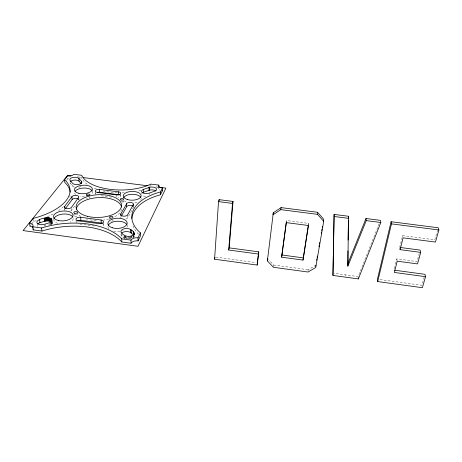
<?xml version="1.0" encoding="UTF-8"?>
<svg xmlns="http://www.w3.org/2000/svg" width="462" height="462" viewBox="0 0 462 462"><rect width="100%" height="100%" fill="white"/><g stroke="black" fill="none" stroke-linecap="round" stroke-linejoin="round"><path stroke-width="0.35" stroke-dasharray="2.31 1.73" d="M149.168 194.542L149.174 193.116M150.901 186.203L150.912 184.107M158.639 188.421L158.668 186.319M308.085 270.888L308.131 269.75L315.806 265.217M308.477 225.508L308.57 223.4L286.532 220.536L286.342 221.939L286.532 220.536M273.475 266.718L273.689 265.044L268.618 259.656M308.35 224.809L308.57 223.4M51.322 222.898L51.49 224.734L52.206 223.648L51.94 222.314M394.288 268.809L395.287 264.841M395.455 264.183L396.789 258.893L417.001 261.596L419.219 253.482M399.682 247.401L402.65 235.637L434.8 239.818L437.468 230.451M424.191 277.067L421.841 285.308L379.545 279.522M379.169 223.712L358.171 276.599L333.604 273.238M133.986 237.07L133.841 237.352L133.824 236.122M126.034 218.907A3.552 1.848 -1.6 0 0 127.731 217.764L133.31 207.536A3.448 1.75 -1 0 0 133.327 206.63M70.64 211.076A3.644 1.813 -4.2 0 0 71.731 210.25L75.035 205.63M29.926 226.184L31.197 224.59M31.624 224.064L33.738 221.408A57.398 26.577 -6.1 0 0 36.284 220.703M66.499 180.324L67.799 178.702L67.591 175.895M77.454 176.831L81.734 177.373M148.776 185.932L150.202 186.111M155.908 186.839L157.334 187.023M79.782 177.824L81.93 178.095L81.803 175.999M156.814 187.664L158.789 187.913A4.816 2.339 1.1 0 0 159.996 190.13M101.172 195.778L111.706 197.147M79.914 224.082L94.069 225.987M215.87 257.132L256.127 262.641M273.689 265.044L308.131 269.75M121.16 233.864A5.405 2.945 -1.8 0 0 121.512 235.834L124.694 238.594L124.63 235.51M70.403 183.339L70.207 183.102A4.73 2.189 -3.1 0 1 69.999 182.478M74.671 187.191A4.764 2.223 -3 0 1 72.886 186.267L70.207 183.102L70.057 180.983M133.945 235.626L134.084 236.775L134.067 235.551M402.65 235.637L402.876 236.74M396.789 258.893L397.089 260.614M33.541 219.577L33.738 221.408M44.26 224.988L44.381 226.218M45.045 224.11L45.23 225.958M48.955 224.168L49.07 225.392M50.912 221.927L51.138 224.37M50.566 222.164L50.797 224.613M50.3 223.608L50.416 224.838M49.827 223.204L49.942 224.428M52.148 222.153L52.258 223.371M51.981 221.206L52.206 223.648M51.992 222.707L52.102 223.926M51.727 221.754L51.946 224.203M51.461 221.413L51.744 224.468M64.547 208.195L64.686 209.979M71.604 208.466L71.731 210.25M72.788 184.846L72.886 186.267M73.932 214.252L74.018 215.454M76.039 220.547L76.166 222.366A3.546 1.831 -4.1 0 1 76.374 221.645M77.42 212.428L77.616 215.425A1.808 0.918 -4.1 0 1 74.78 216.251A1.808 0.918 -4.1 0 1 75.052 214.651A1.808 0.918 -4.1 0 1 77.616 215.425M78.886 198.672L78.962 199.838A3.534 1.715 -3.6 0 0 78.488 199.001M78.569 197.517L78.719 199.85M345.518 274.867L345.57 276.022M95.334 191.638L95.438 193.792M103.569 222.742L103.644 224.561M109.419 218.48L109.465 219.681M116.54 194.906L116.597 197.066M121.928 234.407L121.974 236.249L121.512 235.834L121.448 233.379M120.749 193.353L120.819 196.223M125.427 235.886L125.479 238.352M125.011 235.712L125.075 238.79M123.677 200.427L123.712 202.165M124.313 236.527L124.353 238.375M124.012 236.29L124.053 238.138M126.877 237.497L126.9 238.733M126.374 237.399L126.397 238.635M125.878 236.042L125.924 238.507M128.99 237.618L129.013 238.848M128.43 236.4L128.476 238.866M127.679 214.784L127.731 217.764M127.391 237.572L127.414 238.802M130.544 236.169L130.584 238.635M130.053 237.503L130.082 239.351M129.504 236.342L129.545 238.808M131.953 235.718L131.988 238.184M131.508 235.897L131.537 237.739M131.041 236.047L131.075 238.507M133.408 204.747L133.437 207.086M133.628 236.4L133.645 237.63M133.362 234.817L133.391 237.277M133.068 235.071L133.102 237.532M92.348 191.135A8.957 4.279 -3 0 1 90.517 194.762M84.425 196.564A8.957 4.279 -3 0 1 80.082 196.419M75.624 194.606A8.957 4.279 -3 0 1 74.665 193.029M141.124 198.29A8.888 4.412 -0.7 0 1 141.077 199.151M140.927 199.578A8.888 4.412 -0.7 0 1 140.691 200M136.966 202.385A8.888 4.412 -0.7 0 1 134.552 202.928M126.317 202.021A8.888 4.412 -0.7 0 1 123.891 200.248M73.233 218.474A9.748 4.943 -4.8 0 1 70.23 222.141M57.796 223.337A9.748 4.943 -4.8 0 1 53.8 219.335M127.119 225.323A9.644 5.128 -2.2 0 1 126.946 227.321M123.331 230.313A9.644 5.128 -2.2 0 1 122.534 230.613M119.889 231.266A9.644 5.128 -2.2 0 1 113.352 231.064M108.795 228.678A9.644 5.128 -2.2 0 1 107.981 226.23M121.2 201.444A1.704 0.849 -1.3 0 1 123.602 201.842A1.704 0.849 -1.3 0 1 122.413 202.997M89.091 197.003A1.715 0.832 -2.9 0 1 89.547 198.14M87.566 198.539A1.715 0.832 -2.9 0 1 86.59 198.152M113.034 220.004A1.796 0.941 -2.4 0 1 112.497 220.923A1.796 0.941 -2.4 0 1 110.747 221.183M37.653 226.49A5.532 2.812 -6 0 1 37.353 224.613M81.006 186.446A4.764 2.223 -3 0 1 77.807 187.41M145.663 196.431A4.718 2.322 0.1 0 1 142.03 195.143M141.563 194.04A4.718 2.322 0.1 0 1 141.817 193.37M140.997 190.436A40.61 18.688 -0.7 0 1 137.676 191.204M124.087 192.798A40.61 18.688 -0.7 0 1 122.06 192.845M117.325 192.781A40.61 18.688 -0.7 0 1 101.704 190.604M96.263 188.946A40.61 18.688 -0.7 0 1 93.203 187.716M87.139 184.246A40.61 18.688 -0.7 0 1 82.172 178.632M70.074 195.715A57.398 26.577 -6.1 0 1 69.802 196.928M63.473 206.658A57.398 26.577 -6.1 0 1 58.166 210.903M53.101 213.97A57.398 26.577 -6.1 0 1 46.362 217.169M138.646 234.257A55.735 29.58 2.1 0 1 132.94 225.808M68.624 178.771A4.834 2.195 -3.1 0 1 67.799 178.702M121.558 209.274A22.696 11.434 -2.7 0 1 113.929 217.1M108.893 218.965A22.696 11.434 -2.7 0 1 103.673 220.051M96.258 220.478A22.696 11.434 -2.7 0 1 88.271 219.485M87.601 219.317A22.696 11.434 -2.7 0 1 86.307 218.953M80.81 216.505A22.696 11.434 -2.7 0 1 77.604 213.594M119.935 195.097A3.257 1.6 -1.4 0 1 120.68 196.639A3.257 1.6 -1.4 0 1 118.312 197.776M95.495 194.202A3.269 1.577 -2.3 0 1 95.975 193M120.859 217.816A3.552 1.848 -1.6 0 1 120.911 216.857M103.274 223.879A3.534 1.86 -3.1 0 1 101.727 226.438M64.732 210.291A3.644 1.813 -4.2 0 1 64.755 209.661"/><path stroke-width="0.69" d="M148.983 190.35L148.995 187.532M142.204 192.954A4.718 2.322 0.1 0 1 143.416 192.284L149.428 190.194L149.434 187.376A4.689 2.275 0.4 0 1 155.763 188.034A4.689 2.275 0.4 0 1 154.834 191.129L149.174 193.116A4.73 2.304 0.1 0 1 142.521 192.689A4.73 2.304 0.1 0 1 143.411 189.449L149.434 187.376M323.689 221.356L323.695 219.259L317.59 212.295L281.098 207.611L273.308 212.745L273.013 214.795L280.844 209.644L317.55 214.362L323.689 221.356L315.754 267.475L308.038 272.026L273.406 267.279L267.382 260.886L273.308 212.745M158.795 187.214L158.818 185.112L150.912 184.107A40.714 18.578 -0.7 0 1 110.06 189.328A40.714 18.578 -0.7 0 1 81.762 175.3L73.874 174.301A4.845 2.183 -3 0 1 67.591 175.895L64.559 179.66A57.559 26.432 -6 0 1 33.408 218.353L29.58 223.106L29.926 226.184A6.584 3.338 -6.9 0 1 33.004 227.708M131.889 218.503A55.735 29.58 2.1 0 1 160.453 194.785L160.493 191.949L162.428 187.999A4.828 2.322 1.1 0 1 158.818 185.112M160.453 194.785L162.381 190.818L162.428 187.999M347.88 266.164L348.481 216.256L334.113 214.414L332.946 275.439L358.356 278.921L380.827 222.499L380.497 220.368L366.002 218.503L366.239 220.628L347.88 266.164L347.95 250.895M348.117 240.073L348.412 220.588M348.458 217.7L348.481 216.256M317.55 214.362L317.59 212.295M332.946 275.439L334.113 214.414M315.777 266.343L315.806 265.217M286.244 222.644L281.612 257.184L303.014 260.083L308.241 225.508M258.778 251.859L257.172 265.049L214.57 259.211L218.532 201.628L219.138 199.659L233.033 201.444L229.198 247.863L228.673 250.011L258.408 254.042L258.778 251.859L229.198 247.863M219.04 201.097L219.138 199.659M228.673 250.011L232.502 203.424L233.033 201.444M257.172 265.049L258.408 254.042M280.844 209.644L281.098 207.611M281.612 257.184L286.313 222.62L308.477 225.508L303.014 260.083M267.382 260.886L267.694 258.674M316.655 260.268L316.897 258.853M317.14 257.438L317.382 256.023M318.959 246.835L319.202 245.42M319.444 244.005L319.687 242.59M321.269 233.397L321.512 231.982M321.754 230.573L321.997 229.158M322.239 227.743L322.482 226.328M425.537 276.68L394.34 272.459L397.193 261.186L417.527 263.906L420.691 252.373L400.109 249.653L403.101 237.849L435.441 242.065L438.9 229.972L438.23 227.772L391.083 221.725L377.425 279.233L377.72 281.577L422.383 287.699L425.537 276.68L424.971 274.324L394.658 270.224M377.72 281.577L391.47 223.874L391.083 221.725M214.57 259.211L215.015 257.582M347.753 263.883L366.002 218.503M29.58 223.106A6.607 3.326 -6.8 0 1 32.773 226.767L33.12 229.862L41.926 231.064A62.052 34.812 -6.2 0 1 121.795 241.961L131.052 243.22A5.937 3.321 -1.4 0 1 138.046 240.881L140.454 235.932L140.436 232.871A55.89 29.429 2.1 0 1 160.493 191.949M138.046 240.881L138.017 237.797L140.436 232.871M133.275 204.614L127.679 214.784A3.563 1.842 -1.5 0 1 123.25 216.129A3.563 1.842 -1.5 0 1 120.842 213.877L126.623 203.748A3.459 1.738 -1 0 1 130.89 202.5A3.459 1.738 -1 0 1 133.275 204.614L133.287 205.786M121.252 216.256L126.68 206.67L126.623 203.748M65.35 208.772L72.13 199.567L71.922 196.65A3.546 1.709 -3.5 0 1 76.461 195.426A3.546 1.709 -3.5 0 1 78.569 197.517L71.523 207.276A3.656 1.802 -4.1 0 1 66.811 208.593A3.656 1.802 -4.1 0 1 64.697 206.375L71.922 196.65M37.734 224.064A5.532 2.812 -6 0 1 39.911 222.707C43.382 221.587 47.615 219.721 51.184 221.65C54.568 215.644 41.193 218.128 39.599 219.652A5.55 2.795 -5.9 0 0 37.341 223.423A5.55 2.795 -5.9 0 0 44.196 224.376L49.319 222.776L51.213 221.673L50.907 218.607M71.038 176.01L67.469 175.554L23.1 230.578L137.994 246.286L165.893 188.115L159.471 187.295M83.16 177.558L147.349 185.747M218.532 201.628L232.502 203.424M334.17 216.499L348.614 218.359M366.239 220.628L380.827 222.499M391.47 223.874L438.9 229.972M99.596 189.397L118.428 191.828A3.263 1.588 -1.4 0 1 120.611 193.769A3.263 1.588 -1.4 0 1 116.54 194.906L97.534 192.44A3.274 1.571 -2.2 0 1 95.455 190.517A3.274 1.571 -2.2 0 1 99.596 189.397L99.717 192.256L118.503 194.693A3.257 1.6 -1.4 0 1 119.277 194.849M400.387 247.493L420.143 250.098L420.691 252.373M80.711 217.29L101.097 220.016A3.546 1.848 -3 0 1 103.355 222.262A3.546 1.848 -3 0 1 98.88 223.614L78.303 220.853A3.557 1.825 -4 0 1 76.166 218.624A3.557 1.825 -4 0 1 80.711 217.29L80.902 220.31L101.23 223.036A3.534 1.86 -3.1 0 1 102.425 223.342M281.849 254.978L303.136 257.854M32.773 226.767L41.609 227.968A62.255 34.662 -6.1 0 1 121.72 238.86L131.006 240.125A5.954 3.309 -1.4 0 1 138.017 237.797M51.184 221.65L51.484 221.858L51.201 218.815M130.659 229.545C133.905 230.827 135.701 234.777 131.508 235.897C127.887 237.243 123.706 235.92 121.437 232.761A5.423 2.928 -1.8 0 1 123.533 228.961A5.423 2.928 -1.8 0 1 130.659 229.545L130.706 232.588L133.322 234.84L133.281 231.78M81.468 181.318A4.776 2.212 -3 0 1 78.967 184.344A4.776 2.212 -3 0 1 72.696 183.42L70.01 180.278A4.741 2.177 -3 0 1 72.904 177.472A4.741 2.177 -3 0 1 78.892 178.407L81.468 181.318L81.595 183.443M70.357 181.624A4.73 2.189 -3.1 0 1 74.688 180.082A4.73 2.189 -3.1 0 1 79.071 181.225L81.208 183.662M399.896 248.527L400.109 249.653M39.599 219.652L39.911 222.707M41.609 227.968L41.926 231.064M45.201 217.977L45.495 221.021M44.687 218.093L44.981 221.136M44.19 218.231L44.491 221.275M47.326 217.775L47.621 220.819M46.795 217.787L47.089 220.83M46.258 217.827L46.552 220.865M45.726 217.891L46.021 220.934M48.856 217.902L49.145 220.946M48.366 217.833L48.649 220.876M47.852 217.793L48.14 220.836M50.566 218.422L50.849 221.465M50.185 218.26L50.468 221.298M49.775 218.116L50.058 221.159M49.33 218L49.613 221.038M51.819 219.519L51.987 221.35M51.663 219.271L51.883 221.708M51.455 219.034L51.68 221.471M358.264 277.76L358.356 278.921M64.697 206.375L64.836 208.16M64.559 179.66L64.772 182.49A57.398 26.577 -6.1 0 1 70.207 192.146M78.892 178.407L79.071 181.225M101.097 220.016L101.23 223.036M118.428 191.828L118.503 194.693M121.72 238.86L121.795 241.961M120.842 213.877L120.882 215.667M131.191 229.995L131.237 233.044L130.706 232.588A5.405 2.945 -1.8 0 0 121.766 233.05M131.006 240.125L131.052 243.22M134.084 233.131L134.107 234.644M134.02 232.842L134.044 234.679M133.911 232.565L133.934 234.401M133.749 232.288L133.778 234.736M133.535 232.028L133.576 235.089M143.411 189.449L143.416 192.284M75.075 191.349A8.957 4.279 -3 0 1 83.657 188.046A8.957 4.279 -3 0 1 92.134 190.737M123.649 197.69A8.888 4.412 -0.7 0 1 132.178 194.283A8.888 4.412 -0.7 0 1 140.829 197.441M53.892 218.844A9.748 4.943 -4.8 0 1 62.901 214.062A9.748 4.943 -4.8 0 1 72.88 217.059M108.299 225.231A9.644 5.128 -2.2 0 1 117.695 221.211A9.644 5.128 -2.2 0 1 126.935 224.838M149.428 190.194A4.678 2.293 0.4 0 1 155.856 190.933M162.381 190.818A4.816 2.339 1.1 0 1 161.971 190.754M33.408 228.944A6.584 3.338 -6.9 0 1 33.12 229.862M76.334 209.171A22.696 11.434 -2.7 0 1 98.441 197.597A22.696 11.434 -2.7 0 1 121.529 207.045M97.234 192.417A3.269 1.577 -2.3 0 1 99.717 192.256M126.68 206.67A3.448 1.75 -1 0 1 129.591 205.376A3.448 1.75 -1 0 1 132.992 206.214M77.096 220.998A3.546 1.831 -4.1 0 1 80.902 220.31M72.13 199.567A3.534 1.715 -3.6 0 1 78.136 198.775M78.962 193.335A8.98 4.256 -2.9 0 0 92.383 189.097A8.98 4.256 -2.9 0 0 78.892 185.955A8.98 4.256 -2.9 0 0 78.962 193.335M127.564 199.596A8.911 4.383 -0.7 0 0 141.129 195.853A8.911 4.383 -0.7 0 0 127.974 191.996A8.911 4.383 -0.7 0 0 127.564 199.596M58.212 220.472A9.777 4.92 -4.7 0 0 73.019 215.459A9.777 4.92 -4.7 0 0 58.582 211.908A9.777 4.92 -4.7 0 0 58.212 220.472M112.295 227.754A9.673 5.099 -2.1 0 0 127.165 223.302A9.673 5.099 -2.1 0 0 113.063 218.901A9.673 5.099 -2.1 0 0 112.295 227.754M121.056 200.011A1.709 0.849 -1.3 0 0 123.654 199.266A1.709 0.849 -1.3 0 0 121.125 198.544A1.709 0.849 -1.3 0 0 121.056 200.011M87.012 195.553A1.715 0.826 -2.8 0 0 89.68 194.825A1.715 0.826 -2.8 0 0 87.22 194.115A1.715 0.826 -2.8 0 0 87.012 195.553M74.573 213.248A1.813 0.912 -4 0 0 77.42 212.428A1.813 0.912 -4 0 0 74.844 211.654A1.813 0.912 -4 0 0 74.573 213.248M110.216 218.087A1.802 0.936 -2.3 0 0 112.982 217.25A1.802 0.936 -2.3 0 0 110.337 216.464A1.802 0.936 -2.3 0 0 110.216 218.087M87.584 216.349A22.759 11.377 -2.6 0 0 121.581 205.226A22.759 11.377 -2.6 0 0 87.353 196.633A22.759 11.377 -2.6 0 0 87.584 216.349"/></g></svg>
